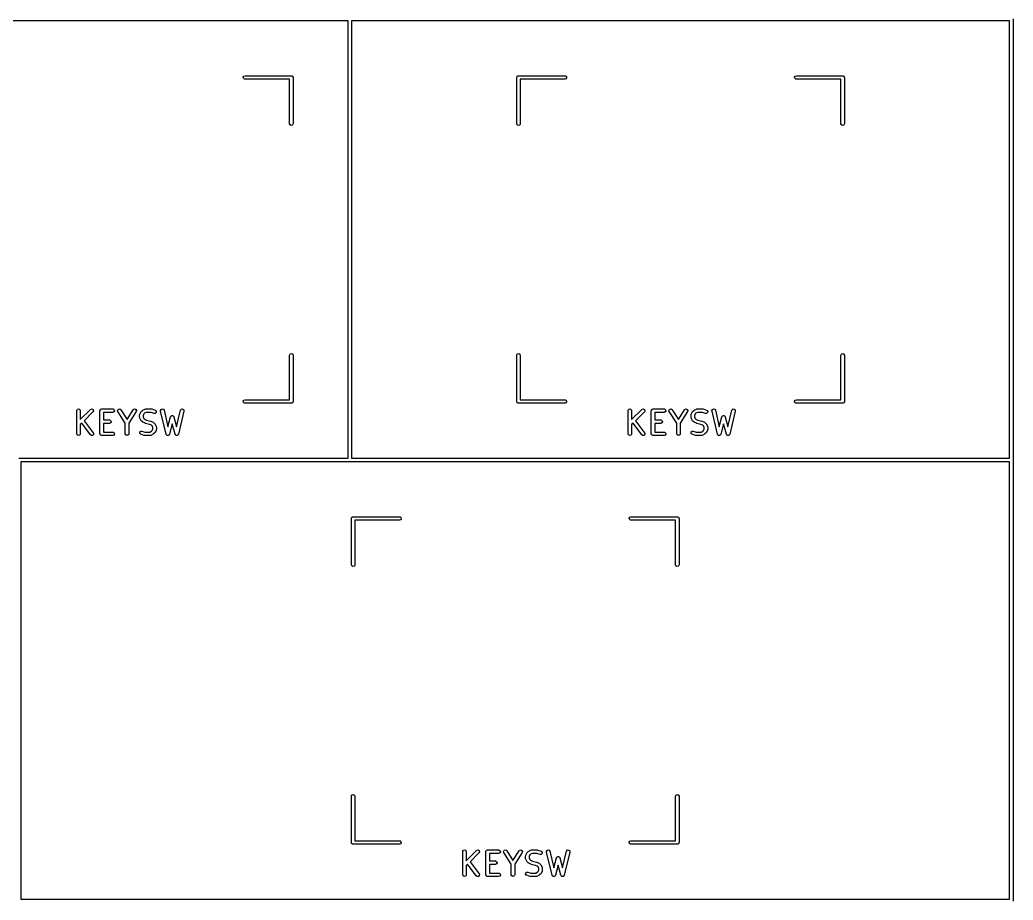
# Model space of a CAD drawing. Extents: x 382 to 810, y -162 to 0.
# Drawn here: x 705.68 to 748.58, y -121.34 to -83.31 of the extents above; entities that cross this region are included whole.
import ezdxf

# ---------------------------------------------------------------- set-up
doc = ezdxf.new("R2010")
doc.units = 0
doc.layers.add('BLACK', color=7, linetype='CONTINUOUS')

msp = doc.modelspace()

# ---------------------------------------------------------------- linework, layer by layer
at = {"layer": 'BLACK', "linetype": 'CONTINUOUS'}
for p, q in [((710.405, -83.3495), (700.955, -83.3495)), ((719.855, -83.3495), (710.405, -83.3495)), ((719.855, -102.249), (719.855, -83.3495)), ((720.005, -83.3495), (720.005, -102.249)), ((748.43, -83.3495), (720.005, -83.3495)), ((748.43, -102.249), (748.43, -83.3495)), ((748.58, -83.2745), (748.58, -102.324)), ((715.332, -85.7865), (715.357, -85.742)), ((715.341, -85.837), (715.332, -85.7865)), ((715.357, -85.742), (715.405, -85.7245)), ((715.405, -85.7245), (717.405, -85.7245)), ((717.405, -85.7245), (717.415, -85.7262)), ((717.415, -85.7262), (717.419, -85.7256)), ((717.419, -85.7256), (717.421, -85.7273)), ((717.421, -85.7273), (717.431, -85.729)), ((717.431, -85.729), (717.446, -85.7415)), ((717.446, -85.7415), (717.463, -85.7513)), ((717.463, -85.7513), (717.465, -85.7576)), ((717.465, -85.7576), (717.47, -85.762)), ((717.47, -85.762), (717.474, -85.7812)), ((717.474, -85.7812), (717.48, -85.7995)), ((727.143, -85.7995), (727.145, -85.7897)), ((727.144, -85.7865), (727.146, -85.7836)), ((727.145, -85.7897), (727.144, -85.7865)), ((727.146, -85.7836), (727.148, -85.7738)), ((727.148, -85.7738), (727.16, -85.7589)), ((727.16, -85.7589), (727.17, -85.742)), ((727.17, -85.742), (727.176, -85.7397)), ((727.176, -85.7397), (727.18, -85.7345)), ((727.18, -85.7345), (727.2, -85.7312)), ((727.2, -85.7312), (727.218, -85.7245)), ((727.218, -85.7245), (729.218, -85.7245)), ((729.218, -85.7245), (729.244, -85.729)), ((729.244, -85.729), (729.283, -85.762)), ((729.283, -85.762), (729.292, -85.8125)), ((739.144, -85.7865), (739.17, -85.742)), ((739.153, -85.837), (739.144, -85.7865)), ((739.17, -85.742), (739.218, -85.7245)), ((739.218, -85.7245), (741.218, -85.7245)), ((741.218, -85.7245), (741.228, -85.7262)), ((741.228, -85.7262), (741.231, -85.7256)), ((741.231, -85.7256), (741.234, -85.7273)), ((741.234, -85.7273), (741.244, -85.729)), ((741.244, -85.729), (741.259, -85.7415)), ((741.259, -85.7415), (741.275, -85.7513)), ((741.275, -85.7513), (741.278, -85.7576)), ((741.278, -85.7576), (741.283, -85.762)), ((741.283, -85.762), (741.286, -85.7812)), ((741.286, -85.7812), (741.293, -85.7995)), ((715.38, -85.87), (715.341, -85.837)), ((715.405, -85.8745), (715.38, -85.87)), ((717.33, -85.8745), (715.405, -85.8745)), ((717.33, -87.7995), (717.33, -85.8745)), ((717.48, -85.7995), (717.48, -87.7995)), ((727.143, -87.7995), (727.143, -85.7995)), ((729.218, -85.8745), (727.293, -85.8745)), ((727.293, -85.8745), (727.293, -87.7995)), ((729.266, -85.8569), (729.218, -85.8745)), ((729.292, -85.8125), (729.266, -85.8569)), ((739.192, -85.87), (739.153, -85.837)), ((739.218, -85.8745), (739.192, -85.87)), ((741.143, -85.8745), (739.218, -85.8745)), ((741.143, -87.7995), (741.143, -85.8745)), ((741.293, -85.7995), (741.293, -87.7995)), ((717.348, -87.8477), (717.33, -87.7995)), ((717.392, -87.8734), (717.348, -87.8477)), ((717.443, -87.8644), (717.392, -87.8734)), ((717.476, -87.8251), (717.443, -87.8644)), ((717.48, -87.7995), (717.476, -87.8251)), ((727.161, -87.8477), (727.143, -87.7995)), ((727.205, -87.8734), (727.161, -87.8477)), ((727.255, -87.8644), (727.205, -87.8734)), ((727.288, -87.8251), (727.255, -87.8644)), ((727.293, -87.7995), (727.288, -87.8251)), ((741.161, -87.8477), (741.143, -87.7995)), ((741.205, -87.8734), (741.161, -87.8477)), ((741.255, -87.8644), (741.205, -87.8734)), ((741.288, -87.8251), (741.255, -87.8644)), ((741.293, -87.7995), (741.288, -87.8251)), ((717.33, -97.7995), (717.335, -97.7738)), ((717.33, -99.7245), (717.33, -97.7995)), ((717.335, -97.7738), (717.368, -97.7345)), ((717.368, -97.7345), (717.419, -97.7256)), ((717.419, -97.7256), (717.463, -97.7513)), ((717.463, -97.7513), (717.48, -97.7995)), ((717.48, -97.7995), (717.48, -99.7995)), ((727.143, -97.7995), (727.148, -97.7738)), ((727.143, -99.7995), (727.143, -97.7995)), ((727.148, -97.7738), (727.18, -97.7345)), ((727.18, -97.7345), (727.231, -97.7256)), ((727.231, -97.7256), (727.275, -97.7513)), ((727.275, -97.7513), (727.293, -97.7995)), ((727.293, -97.7995), (727.293, -99.7245)), ((741.143, -97.7995), (741.148, -97.7738)), ((741.143, -99.7245), (741.143, -97.7995)), ((741.148, -97.7738), (741.18, -97.7345)), ((741.18, -97.7345), (741.231, -97.7256)), ((741.231, -97.7256), (741.275, -97.7513)), ((741.275, -97.7513), (741.293, -97.7995)), ((741.293, -97.7995), (741.293, -99.7995)), ((715.332, -99.7865), (715.357, -99.742)), ((715.341, -99.837), (715.332, -99.7865)), ((715.38, -99.87), (715.341, -99.837)), ((715.357, -99.742), (715.405, -99.7245)), ((715.405, -99.8745), (715.38, -99.87)), ((715.405, -99.7245), (717.33, -99.7245)), ((717.405, -99.8745), (715.405, -99.8745)), ((717.424, -99.8678), (717.405, -99.8745)), ((717.443, -99.8644), (717.424, -99.8678)), ((717.447, -99.8593), (717.443, -99.8644)), ((717.454, -99.8569), (717.447, -99.8593)), ((717.463, -99.8401), (717.454, -99.8569)), ((717.476, -99.8251), (717.463, -99.8401)), ((717.478, -99.8154), (717.476, -99.8251)), ((717.479, -99.8125), (717.478, -99.8154)), ((717.48, -99.7995), (717.479, -99.8092)), ((717.479, -99.8092), (717.479, -99.8125)), ((727.15, -99.8178), (727.143, -99.7995)), ((727.153, -99.837), (727.15, -99.8178)), ((727.158, -99.8413), (727.153, -99.837)), ((727.161, -99.8477), (727.158, -99.8413)), ((727.177, -99.8574), (727.161, -99.8477)), ((727.192, -99.87), (727.177, -99.8574)), ((727.202, -99.8717), (727.192, -99.87)), ((727.205, -99.8734), (727.202, -99.8717)), ((727.208, -99.8728), (727.205, -99.8734)), ((727.218, -99.8745), (727.208, -99.8728)), ((729.218, -99.8745), (727.218, -99.8745)), ((727.293, -99.7245), (729.218, -99.7245)), ((729.218, -99.7245), (729.244, -99.729)), ((729.266, -99.8569), (729.218, -99.8745)), ((729.244, -99.729), (729.283, -99.762)), ((729.292, -99.8125), (729.266, -99.8569)), ((729.283, -99.762), (729.292, -99.8125)), ((739.144, -99.7865), (739.17, -99.742)), ((739.153, -99.837), (739.144, -99.7865)), ((739.192, -99.87), (739.153, -99.837)), ((739.17, -99.742), (739.218, -99.7245)), ((739.218, -99.8745), (739.192, -99.87)), ((739.218, -99.7245), (741.143, -99.7245)), ((741.218, -99.8745), (739.218, -99.8745)), ((741.236, -99.8678), (741.218, -99.8745)), ((741.255, -99.8644), (741.236, -99.8678)), ((741.26, -99.8593), (741.255, -99.8644)), ((741.266, -99.8569), (741.26, -99.8593)), ((741.276, -99.8401), (741.266, -99.8569)), ((741.288, -99.8251), (741.276, -99.8401)), ((741.29, -99.8154), (741.288, -99.8251)), ((741.292, -99.8125), (741.29, -99.8154)), ((741.293, -99.7995), (741.291, -99.8092)), ((741.291, -99.8092), (741.292, -99.8125)), ((708.14, -100.192), (708.145, -100.166)), ((708.14, -101.192), (708.14, -100.192)), ((708.145, -100.166), (708.178, -100.127)), ((708.178, -100.127), (708.228, -100.118)), ((708.228, -100.118), (708.272, -100.144)), ((708.272, -100.144), (708.29, -100.192)), ((708.29, -100.582), (708.733, -100.139)), ((708.29, -100.192), (708.29, -100.582)), ((708.839, -100.245), (708.457, -100.627)), ((708.733, -100.139), (708.755, -100.124)), ((708.755, -100.124), (708.806, -100.119)), ((708.806, -100.119), (708.848, -100.149)), ((708.861, -100.198), (708.839, -100.245)), ((708.848, -100.149), (708.861, -100.198)), ((709.14, -100.192), (709.142, -100.182)), ((709.14, -101.192), (709.14, -100.192)), ((709.141, -100.179), (709.143, -100.176)), ((709.142, -100.182), (709.141, -100.179)), ((709.143, -100.176), (709.145, -100.166)), ((709.145, -100.166), (709.157, -100.151)), ((709.157, -100.151), (709.167, -100.134)), ((709.167, -100.134), (709.173, -100.132)), ((709.173, -100.132), (709.178, -100.127)), ((709.178, -100.127), (709.197, -100.123)), ((709.197, -100.123), (709.215, -100.117)), ((709.215, -100.117), (709.691, -100.117)), ((709.691, -100.267), (709.29, -100.267)), ((709.29, -100.267), (709.29, -100.593)), ((709.691, -100.117), (709.717, -100.121)), ((709.739, -100.249), (709.691, -100.267)), ((709.717, -100.121), (709.756, -100.154)), ((709.765, -100.205), (709.739, -100.249)), ((709.756, -100.154), (709.765, -100.205)), ((709.904, -100.208), (709.91, -100.157)), ((709.914, -100.232), (709.904, -100.208)), ((709.91, -100.157), (709.948, -100.123)), ((710.235, -100.737), (709.914, -100.232)), ((709.948, -100.123), (710, -100.12)), ((710, -100.12), (710.04, -100.152)), ((710.04, -100.152), (710.31, -100.576)), ((710.31, -100.576), (710.58, -100.152)), ((710.707, -100.232), (710.385, -100.737)), ((710.58, -100.152), (710.598, -100.132)), ((710.598, -100.132), (710.647, -100.117)), ((710.647, -100.117), (710.694, -100.136)), ((710.694, -100.136), (710.718, -100.182)), ((710.718, -100.182), (710.707, -100.232)), ((710.854, -100.382), (710.859, -100.357)), ((710.854, -100.478), (710.854, -100.382)), ((710.859, -100.357), (710.862, -100.353)), ((710.862, -100.349), (710.91, -100.254)), ((710.862, -100.353), (710.862, -100.349)), ((710.91, -100.254), (710.923, -100.235)), ((710.923, -100.235), (710.924, -100.234)), ((710.924, -100.234), (710.972, -100.186)), ((710.972, -100.186), (710.99, -100.174)), ((710.99, -100.174), (710.991, -100.172)), ((710.991, -100.172), (711.086, -100.125)), ((711.039, -100.331), (711.004, -100.4)), ((711.069, -100.301), (711.039, -100.331)), ((711.137, -100.267), (711.069, -100.301)), ((711.086, -100.125), (711.111, -100.117)), ((711.111, -100.117), (711.116, -100.118)), ((711.116, -100.118), (711.12, -100.117)), ((711.12, -100.117), (711.358, -100.117)), ((711.346, -100.267), (711.137, -100.267)), ((711.477, -100.311), (711.346, -100.267)), ((711.358, -100.117), (711.38, -100.121)), ((711.38, -100.121), (711.382, -100.121)), ((711.382, -100.121), (711.524, -100.168)), ((711.528, -100.309), (711.477, -100.311)), ((711.524, -100.168), (711.547, -100.181)), ((711.567, -100.275), (711.528, -100.309)), ((711.547, -100.181), (711.574, -100.224)), ((711.574, -100.224), (711.567, -100.275)), ((711.76, -100.183), (711.783, -100.137)), ((711.761, -100.209), (711.76, -100.183)), ((711.999, -101.209), (711.761, -100.209)), ((711.783, -100.137), (711.83, -100.117)), ((711.83, -100.117), (711.879, -100.132)), ((711.879, -100.132), (711.907, -100.174)), ((711.907, -100.174), (712.076, -100.885)), ((712.449, -100.885), (712.618, -100.174)), ((712.764, -100.209), (712.526, -101.209)), ((712.618, -100.174), (712.629, -100.151)), ((712.629, -100.151), (712.67, -100.12)), ((712.67, -100.12), (712.721, -100.123)), ((712.721, -100.123), (712.758, -100.158)), ((712.758, -100.158), (712.764, -100.209)), ((731.953, -100.192), (731.957, -100.166)), ((731.953, -101.192), (731.953, -100.192)), ((731.957, -100.166), (731.99, -100.127)), ((731.99, -100.127), (732.041, -100.118)), ((732.041, -100.118), (732.085, -100.144)), ((732.085, -100.144), (732.103, -100.192)), ((732.103, -100.582), (732.546, -100.139)), ((732.103, -100.192), (732.103, -100.582)), ((732.652, -100.245), (732.269, -100.627)), ((732.546, -100.139), (732.567, -100.124)), ((732.567, -100.124), (732.618, -100.119)), ((732.618, -100.119), (732.66, -100.149)), ((732.674, -100.198), (732.652, -100.245)), ((732.66, -100.149), (732.674, -100.198)), ((732.953, -100.192), (732.954, -100.182)), ((732.953, -101.192), (732.953, -100.192)), ((732.954, -100.179), (732.955, -100.176)), ((732.954, -100.182), (732.954, -100.179)), ((732.955, -100.176), (732.957, -100.166)), ((732.957, -100.166), (732.97, -100.151)), ((732.97, -100.151), (732.979, -100.134)), ((732.979, -100.134), (732.986, -100.132)), ((732.986, -100.132), (732.99, -100.127)), ((732.99, -100.127), (733.009, -100.123)), ((733.009, -100.123), (733.028, -100.117)), ((733.028, -100.117), (733.504, -100.117)), ((733.504, -100.267), (733.103, -100.267)), ((733.103, -100.267), (733.103, -100.593)), ((733.504, -100.117), (733.529, -100.121)), ((733.552, -100.249), (733.504, -100.267)), ((733.529, -100.121), (733.569, -100.154)), ((733.578, -100.205), (733.552, -100.249)), ((733.569, -100.154), (733.578, -100.205)), ((733.716, -100.208), (733.723, -100.157)), ((733.726, -100.232), (733.716, -100.208)), ((733.723, -100.157), (733.761, -100.123)), ((734.048, -100.737), (733.726, -100.232)), ((733.761, -100.123), (733.812, -100.12)), ((733.812, -100.12), (733.853, -100.152)), ((733.853, -100.152), (734.123, -100.576)), ((734.123, -100.576), (734.393, -100.152)), ((734.519, -100.232), (734.198, -100.737)), ((734.393, -100.152), (734.41, -100.132)), ((734.41, -100.132), (734.459, -100.117)), ((734.459, -100.117), (734.507, -100.136)), ((734.507, -100.136), (734.53, -100.182)), ((734.53, -100.182), (734.519, -100.232)), ((734.667, -100.382), (734.671, -100.357)), ((734.667, -100.478), (734.667, -100.382)), ((734.671, -100.357), (734.674, -100.353)), ((734.674, -100.353), (734.675, -100.349)), ((734.675, -100.349), (734.722, -100.254)), ((734.722, -100.254), (734.736, -100.235)), ((734.736, -100.234), (734.784, -100.186)), ((734.736, -100.235), (734.736, -100.234)), ((734.784, -100.186), (734.802, -100.174)), ((734.802, -100.174), (734.803, -100.172)), ((734.803, -100.172), (734.899, -100.125)), ((734.851, -100.331), (734.817, -100.4)), ((734.881, -100.301), (734.851, -100.331)), ((734.95, -100.267), (734.881, -100.301)), ((734.899, -100.125), (734.924, -100.117)), ((734.924, -100.117), (734.928, -100.118)), ((734.928, -100.118), (734.932, -100.117)), ((734.932, -100.117), (735.17, -100.117)), ((735.158, -100.267), (734.95, -100.267)), ((735.29, -100.311), (735.158, -100.267)), ((735.17, -100.117), (735.192, -100.121)), ((735.192, -100.121), (735.194, -100.121)), ((735.194, -100.121), (735.337, -100.168)), ((735.341, -100.309), (735.29, -100.311)), ((735.337, -100.168), (735.36, -100.181)), ((735.379, -100.275), (735.341, -100.309)), ((735.36, -100.181), (735.387, -100.224)), ((735.387, -100.224), (735.379, -100.275)), ((735.572, -100.183), (735.595, -100.137)), ((735.574, -100.209), (735.572, -100.183)), ((735.812, -101.209), (735.574, -100.209)), ((735.595, -100.137), (735.642, -100.117)), ((735.642, -100.117), (735.691, -100.132)), ((735.691, -100.132), (735.72, -100.174)), ((735.72, -100.174), (735.889, -100.885)), ((736.261, -100.885), (736.431, -100.174)), ((736.577, -100.209), (736.339, -101.209)), ((736.431, -100.174), (736.441, -100.151)), ((736.441, -100.151), (736.482, -100.12)), ((736.482, -100.12), (736.533, -100.123)), ((736.533, -100.123), (736.571, -100.158)), ((736.571, -100.158), (736.577, -100.209)), ((708.35, -100.735), (708.29, -100.794)), ((708.29, -100.794), (708.29, -101.192)), ((708.726, -101.237), (708.35, -100.735)), ((708.457, -100.627), (708.846, -101.147)), ((709.29, -100.593), (709.548, -100.593)), ((709.548, -100.743), (709.29, -100.743)), ((709.29, -100.743), (709.29, -101.117)), ((709.548, -100.593), (709.574, -100.598)), ((709.597, -100.725), (709.548, -100.743)), ((709.574, -100.598), (709.613, -100.63)), ((709.622, -100.681), (709.597, -100.725)), ((709.613, -100.63), (709.622, -100.681)), ((710.235, -101.192), (710.235, -100.737)), ((710.385, -100.737), (710.385, -101.192)), ((710.856, -100.482), (710.854, -100.478)), ((710.855, -100.486), (710.856, -100.482)), ((710.862, -100.511), (710.855, -100.486)), ((710.91, -100.606), (710.862, -100.511)), ((710.911, -100.607), (710.91, -100.606)), ((710.924, -100.626), (710.911, -100.607)), ((710.972, -100.673), (710.924, -100.626)), ((710.973, -100.674), (710.972, -100.673)), ((710.991, -100.687), (710.973, -100.674)), ((711.086, -100.735), (710.991, -100.687)), ((711.004, -100.4), (711.004, -100.46)), ((711.004, -100.46), (711.039, -100.528)), ((711.039, -100.528), (711.069, -100.559)), ((711.069, -100.559), (711.146, -100.597)), ((711.09, -100.735), (711.086, -100.735)), ((711.102, -100.741), (711.09, -100.735)), ((711.284, -100.786), (711.102, -100.741)), ((711.146, -100.597), (711.328, -100.643)), ((711.361, -100.825), (711.284, -100.786)), ((711.328, -100.643), (711.34, -100.648)), ((711.34, -100.648), (711.344, -100.649)), ((711.344, -100.649), (711.439, -100.696)), ((711.439, -100.696), (711.457, -100.71)), ((711.457, -100.71), (711.459, -100.71)), ((711.459, -100.71), (711.506, -100.758)), ((711.506, -100.758), (711.519, -100.776)), ((711.519, -100.776), (711.52, -100.777)), ((711.52, -100.777), (711.568, -100.873)), ((712.076, -100.885), (712.19, -100.458)), ((712.263, -100.769), (712.145, -101.211)), ((712.19, -100.458), (712.201, -100.435)), ((712.201, -100.435), (712.207, -100.431)), ((712.207, -100.431), (712.21, -100.424)), ((712.21, -100.424), (712.227, -100.416)), ((712.227, -100.416), (712.243, -100.405)), ((712.243, -100.405), (712.25, -100.406)), ((712.25, -100.406), (712.256, -100.403)), ((712.256, -100.403), (712.275, -100.408)), ((712.381, -101.211), (712.263, -100.769)), ((712.275, -100.408), (712.294, -100.41)), ((712.294, -100.41), (712.299, -100.414)), ((712.299, -100.414), (712.306, -100.416)), ((712.306, -100.416), (712.317, -100.432)), ((712.317, -100.432), (712.331, -100.446)), ((712.331, -100.446), (712.331, -100.453)), ((712.331, -100.453), (712.335, -100.458)), ((712.335, -100.458), (712.449, -100.885)), ((732.162, -100.735), (732.103, -100.794)), ((732.103, -100.794), (732.103, -101.192)), ((732.539, -101.237), (732.162, -100.735)), ((732.269, -100.627), (732.659, -101.147)), ((733.103, -100.593), (733.361, -100.593)), ((733.361, -100.743), (733.103, -100.743)), ((733.103, -100.743), (733.103, -101.117)), ((733.361, -100.593), (733.387, -100.598)), ((733.409, -100.725), (733.361, -100.743)), ((733.387, -100.598), (733.426, -100.63)), ((733.435, -100.681), (733.409, -100.725)), ((733.426, -100.63), (733.435, -100.681)), ((734.048, -101.192), (734.048, -100.737)), ((734.198, -100.737), (734.198, -101.192)), ((734.668, -100.482), (734.667, -100.478)), ((734.667, -100.486), (734.668, -100.482)), ((734.675, -100.511), (734.667, -100.486)), ((734.722, -100.606), (734.675, -100.511)), ((734.724, -100.607), (734.722, -100.606)), ((734.736, -100.626), (734.724, -100.607)), ((734.784, -100.673), (734.736, -100.626)), ((734.785, -100.674), (734.784, -100.673)), ((734.803, -100.687), (734.785, -100.674)), ((734.899, -100.735), (734.803, -100.687)), ((734.817, -100.4), (734.817, -100.46)), ((734.817, -100.46), (734.851, -100.528)), ((734.851, -100.528), (734.881, -100.559)), ((734.881, -100.559), (734.958, -100.597)), ((734.902, -100.735), (734.899, -100.735)), ((734.914, -100.741), (734.902, -100.735)), ((735.097, -100.786), (734.914, -100.741)), ((734.958, -100.597), (735.141, -100.643)), ((735.174, -100.825), (735.097, -100.786)), ((735.141, -100.643), (735.153, -100.648)), ((735.153, -100.648), (735.156, -100.649)), ((735.156, -100.649), (735.252, -100.696)), ((735.252, -100.696), (735.27, -100.71)), ((735.27, -100.71), (735.271, -100.71)), ((735.271, -100.71), (735.319, -100.758)), ((735.319, -100.758), (735.332, -100.776)), ((735.332, -100.776), (735.333, -100.777)), ((735.333, -100.777), (735.38, -100.873)), ((735.889, -100.885), (736.003, -100.458)), ((736.075, -100.769), (735.957, -101.211)), ((736.003, -100.458), (736.014, -100.435)), ((736.014, -100.435), (736.019, -100.431)), ((736.019, -100.431), (736.022, -100.424)), ((736.022, -100.424), (736.04, -100.416)), ((736.04, -100.416), (736.056, -100.405)), ((736.056, -100.405), (736.062, -100.406)), ((736.062, -100.406), (736.069, -100.403)), ((736.069, -100.403), (736.087, -100.408)), ((736.193, -101.211), (736.075, -100.769)), ((736.087, -100.408), (736.107, -100.41)), ((736.107, -100.41), (736.112, -100.414)), ((736.112, -100.414), (736.118, -100.416)), ((736.118, -100.416), (736.129, -100.432)), ((736.129, -100.432), (736.143, -100.446)), ((736.143, -100.446), (736.144, -100.453)), ((736.144, -100.453), (736.148, -100.458)), ((736.148, -100.458), (736.261, -100.885)), ((708.158, -101.24), (708.14, -101.192)), ((708.202, -101.266), (708.158, -101.24)), ((708.285, -101.217), (708.253, -101.257)), ((708.29, -101.192), (708.285, -101.217)), ((708.769, -101.265), (708.726, -101.237)), ((708.855, -101.221), (708.82, -101.259)), ((708.846, -101.147), (708.858, -101.17)), ((708.858, -101.17), (708.855, -101.221)), ((709.147, -101.21), (709.14, -101.192)), ((709.15, -101.229), (709.147, -101.21)), ((709.155, -101.234), (709.15, -101.229)), ((709.158, -101.24), (709.155, -101.234)), ((709.174, -101.25), (709.158, -101.24)), ((709.29, -101.117), (709.691, -101.117)), ((709.691, -101.117), (709.717, -101.121)), ((709.717, -101.121), (709.756, -101.154)), ((709.765, -101.205), (709.739, -101.249)), ((709.756, -101.154), (709.765, -101.205)), ((710.253, -101.24), (710.235, -101.192)), ((710.297, -101.266), (710.253, -101.24)), ((710.381, -101.217), (710.348, -101.257)), ((710.385, -101.192), (710.381, -101.217)), ((710.856, -101.159), (710.863, -101.108)), ((710.883, -101.203), (710.856, -101.159)), ((710.863, -101.108), (710.902, -101.074)), ((710.906, -101.215), (710.883, -101.203)), ((710.902, -101.074), (710.953, -101.073)), ((711.048, -101.263), (710.906, -101.215)), ((710.953, -101.073), (711.084, -101.117)), ((711.084, -101.117), (711.293, -101.117)), ((711.293, -101.117), (711.361, -101.083)), ((711.439, -101.211), (711.344, -101.259)), ((711.391, -100.855), (711.361, -100.825)), ((711.361, -101.083), (711.391, -101.052)), ((711.426, -100.924), (711.391, -100.855)), ((711.391, -101.052), (711.426, -100.984)), ((711.426, -100.984), (711.426, -100.924)), ((711.44, -101.21), (711.439, -101.211)), ((711.459, -101.197), (711.44, -101.21)), ((711.506, -101.15), (711.459, -101.197)), ((711.507, -101.148), (711.506, -101.15)), ((711.52, -101.13), (711.507, -101.148)), ((711.568, -101.035), (711.52, -101.13)), ((711.568, -100.873), (711.575, -100.898)), ((711.571, -101.027), (711.568, -101.03)), ((711.568, -101.03), (711.568, -101.035)), ((711.576, -101.001), (711.571, -101.027)), ((711.575, -100.898), (711.574, -100.902)), ((711.574, -100.902), (711.576, -100.906)), ((711.576, -100.906), (711.576, -101.001)), ((712.004, -101.216), (711.999, -101.209)), ((712.004, -101.224), (712.004, -101.216)), ((712.017, -101.237), (712.004, -101.224)), ((712.027, -101.252), (712.017, -101.237)), ((712.127, -101.239), (712.124, -101.246)), ((712.134, -101.235), (712.127, -101.239)), ((712.145, -101.211), (712.134, -101.235)), ((712.385, -101.218), (712.381, -101.211)), ((712.386, -101.225), (712.385, -101.218)), ((712.399, -101.238), (712.386, -101.225)), ((712.41, -101.253), (712.399, -101.238)), ((712.509, -101.238), (712.506, -101.245)), ((712.516, -101.233), (712.509, -101.238)), ((712.526, -101.209), (712.516, -101.233)), ((731.97, -101.24), (731.953, -101.192)), ((732.014, -101.266), (731.97, -101.24)), ((732.098, -101.217), (732.065, -101.257)), ((732.103, -101.192), (732.098, -101.217)), ((732.582, -101.265), (732.539, -101.237)), ((732.668, -101.221), (732.633, -101.259)), ((732.659, -101.147), (732.671, -101.17)), ((732.671, -101.17), (732.668, -101.221)), ((732.959, -101.21), (732.953, -101.192)), ((732.963, -101.229), (732.959, -101.21)), ((732.968, -101.234), (732.963, -101.229)), ((732.97, -101.24), (732.968, -101.234)), ((732.987, -101.25), (732.97, -101.24)), ((733.103, -101.117), (733.504, -101.117)), ((733.504, -101.117), (733.529, -101.121)), ((733.529, -101.121), (733.569, -101.154)), ((733.578, -101.205), (733.552, -101.249)), ((733.569, -101.154), (733.578, -101.205)), ((734.065, -101.24), (734.048, -101.192)), ((734.11, -101.266), (734.065, -101.24)), ((734.193, -101.217), (734.16, -101.257)), ((734.198, -101.192), (734.193, -101.217)), ((734.668, -101.159), (734.676, -101.108)), ((734.695, -101.203), (734.668, -101.159)), ((734.676, -101.108), (734.714, -101.074)), ((734.718, -101.215), (734.695, -101.203)), ((734.714, -101.074), (734.766, -101.073)), ((734.861, -101.263), (734.718, -101.215)), ((734.766, -101.073), (734.897, -101.117)), ((734.897, -101.117), (735.105, -101.117)), ((735.105, -101.117), (735.174, -101.083)), ((735.252, -101.211), (735.156, -101.259)), ((735.204, -100.855), (735.174, -100.825)), ((735.174, -101.083), (735.204, -101.052)), ((735.238, -100.924), (735.204, -100.855)), ((735.204, -101.052), (735.238, -100.984)), ((735.238, -100.984), (735.238, -100.924)), ((735.253, -101.21), (735.252, -101.211)), ((735.271, -101.197), (735.253, -101.21)), ((735.319, -101.15), (735.271, -101.197)), ((735.333, -101.13), (735.319, -101.148)), ((735.319, -101.148), (735.319, -101.15)), ((735.38, -101.035), (735.333, -101.13)), ((735.38, -100.873), (735.388, -100.898)), ((735.381, -101.03), (735.38, -101.035)), ((735.384, -101.027), (735.381, -101.03)), ((735.388, -101.001), (735.384, -101.027)), ((735.388, -100.898), (735.387, -100.902)), ((735.387, -100.902), (735.388, -100.906)), ((735.388, -100.906), (735.388, -101.001)), ((735.816, -101.216), (735.812, -101.209)), ((735.817, -101.224), (735.816, -101.216)), ((735.83, -101.237), (735.817, -101.224)), ((735.84, -101.252), (735.83, -101.237)), ((735.94, -101.239), (735.936, -101.246)), ((735.946, -101.235), (735.94, -101.239)), ((735.957, -101.211), (735.946, -101.235)), ((736.198, -101.218), (736.193, -101.211)), ((736.199, -101.225), (736.198, -101.218)), ((736.212, -101.238), (736.199, -101.225)), ((736.223, -101.253), (736.212, -101.238)), ((736.322, -101.238), (736.319, -101.245)), ((736.328, -101.233), (736.322, -101.238)), ((736.339, -101.209), (736.328, -101.233)), ((708.253, -101.257), (708.202, -101.266)), ((708.82, -101.259), (708.769, -101.265)), ((709.189, -101.262), (709.174, -101.25)), ((709.199, -101.264), (709.189, -101.262)), ((709.202, -101.266), (709.199, -101.264)), ((709.205, -101.265), (709.202, -101.266)), ((709.215, -101.267), (709.205, -101.265)), ((709.691, -101.267), (709.215, -101.267)), ((709.739, -101.249), (709.691, -101.267)), ((710.348, -101.257), (710.297, -101.266)), ((711.05, -101.263), (711.048, -101.263)), ((711.072, -101.267), (711.05, -101.263)), ((711.31, -101.267), (711.072, -101.267)), ((711.314, -101.265), (711.31, -101.267)), ((711.319, -101.266), (711.314, -101.265)), ((711.344, -101.259), (711.319, -101.266)), ((712.035, -101.254), (712.027, -101.252)), ((712.041, -101.26), (712.035, -101.254)), ((712.059, -101.261), (712.041, -101.26)), ((712.077, -101.267), (712.059, -101.261)), ((712.084, -101.264), (712.077, -101.267)), ((712.092, -101.264), (712.084, -101.264)), ((712.107, -101.254), (712.092, -101.264)), ((712.124, -101.246), (712.107, -101.254)), ((712.418, -101.255), (712.41, -101.253)), ((712.423, -101.261), (712.418, -101.255)), ((712.442, -101.262), (712.423, -101.261)), ((712.46, -101.267), (712.442, -101.262)), ((712.467, -101.263), (712.46, -101.267)), ((712.475, -101.264), (712.467, -101.263)), ((712.489, -101.253), (712.475, -101.264)), ((712.506, -101.245), (712.489, -101.253)), ((732.065, -101.257), (732.014, -101.266)), ((732.633, -101.259), (732.582, -101.265)), ((733.002, -101.262), (732.987, -101.25)), ((733.012, -101.264), (733.002, -101.262)), ((733.014, -101.266), (733.012, -101.264)), ((733.018, -101.265), (733.014, -101.266)), ((733.028, -101.267), (733.018, -101.265)), ((733.504, -101.267), (733.028, -101.267)), ((733.552, -101.249), (733.504, -101.267)), ((734.16, -101.257), (734.11, -101.266)), ((734.863, -101.263), (734.861, -101.263)), ((734.885, -101.267), (734.863, -101.263)), ((735.123, -101.267), (734.885, -101.267)), ((735.127, -101.265), (735.123, -101.267)), ((735.131, -101.266), (735.127, -101.265)), ((735.156, -101.259), (735.131, -101.266)), ((735.847, -101.254), (735.84, -101.252)), ((735.853, -101.26), (735.847, -101.254)), ((735.871, -101.261), (735.853, -101.26)), ((735.889, -101.267), (735.871, -101.261)), ((735.896, -101.264), (735.889, -101.267)), ((735.904, -101.264), (735.896, -101.264)), ((735.919, -101.254), (735.904, -101.264)), ((735.936, -101.246), (735.919, -101.254)), ((736.23, -101.255), (736.223, -101.253)), ((736.236, -101.261), (736.23, -101.255)), ((736.254, -101.262), (736.236, -101.261)), ((736.272, -101.267), (736.254, -101.262)), ((736.279, -101.263), (736.272, -101.267)), ((736.287, -101.264), (736.279, -101.263)), ((736.302, -101.253), (736.287, -101.264)), ((736.319, -101.245), (736.302, -101.253)), ((705.643, -102.249), (719.855, -102.249)), ((705.718, -102.399), (705.718, -121.299)), ((719.93, -102.399), (705.718, -102.399)), ((748.43, -102.399), (719.93, -102.399)), ((720.005, -102.249), (748.43, -102.249)), ((748.43, -121.299), (748.43, -102.399)), ((748.58, -102.324), (748.58, -121.374)), ((719.999, -104.849), (720.001, -104.84)), ((719.999, -106.849), (719.999, -104.849)), ((720, -104.836), (720.002, -104.834)), ((720.001, -104.84), (720, -104.836)), ((720.002, -104.834), (720.004, -104.824)), ((720.004, -104.824), (720.016, -104.809)), ((720.016, -104.809), (720.026, -104.792)), ((720.026, -104.792), (720.032, -104.79)), ((720.032, -104.79), (720.037, -104.785)), ((720.037, -104.785), (720.056, -104.781)), ((720.056, -104.781), (720.074, -104.774)), ((720.074, -104.774), (722.074, -104.774)), ((722.074, -104.924), (720.149, -104.924)), ((720.149, -104.924), (720.149, -106.849)), ((722.074, -104.774), (722.1, -104.779)), ((722.122, -104.907), (722.074, -104.924)), ((722.1, -104.779), (722.139, -104.812)), ((722.148, -104.863), (722.122, -104.907)), ((722.139, -104.812), (722.148, -104.863)), ((732, -104.836), (732.026, -104.792)), ((732.009, -104.887), (732, -104.836)), ((732.049, -104.92), (732.009, -104.887)), ((732.026, -104.792), (732.074, -104.774)), ((732.074, -104.924), (732.049, -104.92)), ((732.074, -104.774), (734.074, -104.774)), ((733.999, -104.924), (732.074, -104.924)), ((733.999, -106.849), (733.999, -104.924)), ((734.074, -104.774), (734.084, -104.776)), ((734.084, -104.776), (734.087, -104.776)), ((734.087, -104.776), (734.09, -104.777)), ((734.09, -104.777), (734.1, -104.779)), ((734.1, -104.779), (734.115, -104.792)), ((734.115, -104.792), (734.132, -104.801)), ((734.132, -104.801), (734.134, -104.808)), ((734.134, -104.808), (734.139, -104.812)), ((734.139, -104.812), (734.143, -104.831)), ((734.143, -104.831), (734.149, -104.849)), ((734.149, -104.849), (734.149, -106.849)), ((720.017, -106.898), (719.999, -106.849)), ((720.061, -106.923), (720.017, -106.898)), ((720.112, -106.914), (720.061, -106.923)), ((720.145, -106.875), (720.112, -106.914)), ((720.149, -106.849), (720.145, -106.875)), ((734.017, -106.898), (733.999, -106.849)), ((734.061, -106.923), (734.017, -106.898)), ((734.112, -106.914), (734.061, -106.923)), ((734.145, -106.875), (734.112, -106.914)), ((734.149, -106.849), (734.145, -106.875)), ((719.999, -116.849), (720.004, -116.824)), ((719.999, -118.849), (719.999, -116.849)), ((720.004, -116.824), (720.037, -116.785)), ((720.037, -116.785), (720.087, -116.776)), ((720.087, -116.776), (720.132, -116.801)), ((720.132, -116.801), (720.149, -116.849)), ((720.149, -116.849), (720.149, -118.774)), ((733.999, -116.849), (734.004, -116.824)), ((733.999, -118.774), (733.999, -116.849)), ((734.004, -116.824), (734.037, -116.785)), ((734.037, -116.785), (734.087, -116.776)), ((734.087, -116.776), (734.132, -116.801)), ((734.132, -116.801), (734.149, -116.849)), ((734.149, -116.849), (734.149, -118.849)), ((720.149, -118.774), (722.074, -118.774)), ((722.074, -118.774), (722.1, -118.779)), ((722.1, -118.779), (722.139, -118.812)), ((722.139, -118.812), (722.148, -118.863)), ((732, -118.836), (732.026, -118.792)), ((732.026, -118.792), (732.074, -118.774)), ((732.074, -118.774), (733.999, -118.774)), ((720.006, -118.868), (719.999, -118.849)), ((720.009, -118.887), (720.006, -118.868)), ((720.014, -118.891), (720.009, -118.887)), ((720.017, -118.898), (720.014, -118.891)), ((720.034, -118.907), (720.017, -118.898)), ((720.049, -118.92), (720.034, -118.907)), ((720.058, -118.922), (720.049, -118.92)), ((720.061, -118.923), (720.058, -118.922)), ((720.065, -118.923), (720.061, -118.923)), ((720.074, -118.924), (720.065, -118.923)), ((722.074, -118.924), (720.074, -118.924)), ((722.122, -118.907), (722.074, -118.924)), ((722.148, -118.863), (722.122, -118.907)), ((724.809, -119.242), (724.813, -119.216)), ((724.809, -120.242), (724.809, -119.242)), ((724.813, -119.216), (724.846, -119.177)), ((724.846, -119.177), (724.897, -119.168)), ((724.897, -119.168), (724.941, -119.194)), ((724.941, -119.194), (724.959, -119.242)), ((724.959, -119.632), (725.402, -119.189)), ((724.959, -119.242), (724.959, -119.632)), ((725.402, -119.189), (725.423, -119.174)), ((725.423, -119.174), (725.475, -119.169)), ((725.475, -119.169), (725.517, -119.199)), ((725.53, -119.248), (725.508, -119.295)), ((725.517, -119.199), (725.53, -119.248)), ((725.809, -119.242), (725.81, -119.232)), ((725.809, -120.242), (725.809, -119.242)), ((725.81, -119.229), (725.812, -119.226)), ((725.81, -119.232), (725.81, -119.229)), ((725.812, -119.226), (725.813, -119.216)), ((725.813, -119.216), (725.826, -119.201)), ((725.826, -119.201), (725.836, -119.184)), ((725.836, -119.184), (725.842, -119.182)), ((725.842, -119.182), (725.846, -119.177)), ((725.846, -119.177), (725.865, -119.173)), ((725.865, -119.173), (725.884, -119.167)), ((725.884, -119.167), (726.36, -119.167)), ((726.36, -119.167), (726.386, -119.171)), ((726.386, -119.171), (726.425, -119.204)), ((726.434, -119.255), (726.408, -119.299)), ((726.425, -119.204), (726.434, -119.255)), ((726.572, -119.258), (726.579, -119.207)), ((726.582, -119.282), (726.572, -119.258)), ((726.579, -119.207), (726.617, -119.173)), ((726.617, -119.173), (726.668, -119.17)), ((726.668, -119.17), (726.709, -119.202)), ((726.709, -119.202), (726.979, -119.626)), ((726.979, -119.626), (727.249, -119.202)), ((727.249, -119.202), (727.267, -119.182)), ((727.267, -119.182), (727.316, -119.167)), ((727.316, -119.167), (727.363, -119.186)), ((727.363, -119.186), (727.387, -119.232)), ((727.387, -119.232), (727.376, -119.282)), ((727.593, -119.284), (727.64, -119.236)), ((727.64, -119.236), (727.659, -119.224)), ((727.659, -119.224), (727.66, -119.222)), ((727.66, -119.222), (727.755, -119.175)), ((727.755, -119.175), (727.78, -119.167)), ((727.78, -119.167), (727.784, -119.168)), ((727.784, -119.168), (727.789, -119.167)), ((727.789, -119.167), (728.027, -119.167)), ((728.027, -119.167), (728.049, -119.171)), ((728.049, -119.171), (728.05, -119.171)), ((728.05, -119.171), (728.193, -119.218)), ((728.193, -119.218), (728.216, -119.231)), ((728.216, -119.231), (728.243, -119.274)), ((728.428, -119.233), (728.451, -119.187)), ((728.43, -119.259), (728.428, -119.233)), ((728.668, -120.259), (728.43, -119.259)), ((728.451, -119.187), (728.498, -119.167)), ((728.498, -119.167), (728.548, -119.182)), ((728.548, -119.182), (728.576, -119.224)), ((728.576, -119.224), (728.745, -119.935)), ((729.118, -119.935), (729.287, -119.224)), ((729.433, -119.259), (729.195, -120.259)), ((729.287, -119.224), (729.297, -119.201)), ((729.297, -119.201), (729.339, -119.17)), ((729.339, -119.17), (729.39, -119.173)), ((729.39, -119.173), (729.427, -119.208)), ((729.427, -119.208), (729.433, -119.259)), ((732.009, -118.887), (732, -118.836)), ((732.049, -118.92), (732.009, -118.887)), ((732.074, -118.924), (732.049, -118.92)), ((734.074, -118.924), (732.074, -118.924)), ((734.093, -118.918), (734.074, -118.924)), ((734.112, -118.914), (734.093, -118.918)), ((734.116, -118.909), (734.112, -118.914)), ((734.122, -118.907), (734.116, -118.909)), ((734.132, -118.89), (734.122, -118.907)), ((734.145, -118.875), (734.132, -118.89)), ((734.146, -118.865), (734.145, -118.875)), ((734.148, -118.863), (734.146, -118.865)), ((734.149, -118.849), (734.148, -118.859)), ((734.148, -118.859), (734.148, -118.863)), ((725.508, -119.295), (725.126, -119.677)), ((725.126, -119.677), (725.515, -120.197)), ((726.36, -119.317), (725.959, -119.317)), ((725.959, -119.317), (725.959, -119.643)), ((725.959, -119.643), (726.217, -119.643)), ((726.217, -119.643), (726.243, -119.648)), ((726.243, -119.648), (726.282, -119.68)), ((726.282, -119.68), (726.291, -119.731)), ((726.408, -119.299), (726.36, -119.317)), ((726.904, -119.787), (726.582, -119.282)), ((727.376, -119.282), (727.054, -119.787)), ((727.523, -119.432), (727.528, -119.407)), ((727.523, -119.528), (727.523, -119.432)), ((727.525, -119.532), (727.523, -119.528)), ((727.524, -119.536), (727.525, -119.532)), ((727.531, -119.561), (727.524, -119.536)), ((727.528, -119.407), (727.53, -119.403)), ((727.53, -119.403), (727.531, -119.399)), ((727.531, -119.399), (727.579, -119.304)), ((727.579, -119.656), (727.531, -119.561)), ((727.579, -119.304), (727.592, -119.285)), ((727.58, -119.657), (727.579, -119.656)), ((727.593, -119.676), (727.58, -119.657)), ((727.592, -119.285), (727.593, -119.284)), ((727.64, -119.723), (727.593, -119.676)), ((727.707, -119.381), (727.673, -119.45)), ((727.673, -119.45), (727.673, -119.51)), ((727.673, -119.51), (727.707, -119.578)), ((727.738, -119.351), (727.707, -119.381)), ((727.707, -119.578), (727.738, -119.609)), ((727.806, -119.317), (727.738, -119.351)), ((727.738, -119.609), (727.815, -119.647)), ((728.014, -119.317), (727.806, -119.317)), ((727.815, -119.647), (727.997, -119.693)), ((728.146, -119.361), (728.014, -119.317)), ((728.197, -119.359), (728.146, -119.361)), ((728.235, -119.325), (728.197, -119.359)), ((728.243, -119.274), (728.235, -119.325)), ((728.745, -119.935), (728.859, -119.508)), ((728.859, -119.508), (728.87, -119.485)), ((728.87, -119.485), (728.876, -119.481)), ((728.876, -119.481), (728.878, -119.474)), ((728.878, -119.474), (728.896, -119.466)), ((728.896, -119.466), (728.912, -119.455)), ((728.912, -119.455), (728.919, -119.456)), ((728.919, -119.456), (728.925, -119.453)), ((728.925, -119.453), (728.944, -119.458)), ((728.944, -119.458), (728.963, -119.46)), ((728.963, -119.46), (728.968, -119.464)), ((728.968, -119.464), (728.974, -119.466)), ((728.974, -119.466), (728.986, -119.482)), ((728.986, -119.482), (728.999, -119.496)), ((728.999, -119.496), (729, -119.503)), ((729, -119.503), (729.004, -119.508)), ((729.004, -119.508), (729.118, -119.935)), ((725.019, -119.785), (724.959, -119.844)), ((724.959, -119.844), (724.959, -120.242)), ((725.395, -120.287), (725.019, -119.785)), ((726.217, -119.793), (725.959, -119.793)), ((725.959, -119.793), (725.959, -120.167)), ((726.265, -119.775), (726.217, -119.793)), ((726.291, -119.731), (726.265, -119.775)), ((726.904, -120.242), (726.904, -119.787)), ((727.054, -119.787), (727.054, -120.242)), ((727.642, -119.724), (727.64, -119.723)), ((727.66, -119.737), (727.642, -119.724)), ((727.755, -119.785), (727.66, -119.737)), ((727.759, -119.785), (727.755, -119.785)), ((727.77, -119.791), (727.759, -119.785)), ((727.953, -119.836), (727.77, -119.791)), ((728.03, -119.875), (727.953, -119.836)), ((727.997, -119.693), (728.009, -119.698)), ((728.009, -119.698), (728.013, -119.699)), ((728.013, -119.699), (728.108, -119.746)), ((728.06, -119.905), (728.03, -119.875)), ((728.03, -120.133), (728.06, -120.102)), ((728.094, -119.974), (728.06, -119.905)), ((728.06, -120.102), (728.094, -120.034)), ((728.094, -120.034), (728.094, -119.974)), ((728.108, -119.746), (728.126, -119.76)), ((728.126, -119.76), (728.127, -119.76)), ((728.127, -119.76), (728.175, -119.808)), ((728.175, -119.808), (728.188, -119.826)), ((728.188, -119.826), (728.189, -119.827)), ((728.189, -119.827), (728.237, -119.923)), ((728.237, -120.085), (728.189, -120.18)), ((728.237, -119.923), (728.244, -119.948)), ((728.24, -120.077), (728.237, -120.08)), ((728.237, -120.08), (728.237, -120.085)), ((728.244, -120.051), (728.24, -120.077)), ((728.244, -119.948), (728.243, -119.952)), ((728.243, -119.952), (728.244, -119.956)), ((728.244, -119.956), (728.244, -120.051)), ((728.931, -119.819), (728.813, -120.261)), ((729.049, -120.261), (728.931, -119.819)), ((724.826, -120.29), (724.809, -120.242)), ((724.871, -120.316), (724.826, -120.29)), ((724.921, -120.307), (724.871, -120.316)), ((724.954, -120.267), (724.921, -120.307)), ((724.959, -120.242), (724.954, -120.267)), ((725.438, -120.315), (725.395, -120.287)), ((725.489, -120.309), (725.438, -120.315)), ((725.524, -120.271), (725.489, -120.309)), ((725.515, -120.197), (725.527, -120.22)), ((725.527, -120.22), (725.524, -120.271)), ((725.815, -120.26), (725.809, -120.242)), ((725.819, -120.279), (725.815, -120.26)), ((725.824, -120.284), (725.819, -120.279)), ((725.826, -120.29), (725.824, -120.284)), ((725.843, -120.3), (725.826, -120.29)), ((725.858, -120.312), (725.843, -120.3)), ((725.868, -120.314), (725.858, -120.312)), ((725.871, -120.316), (725.868, -120.314)), ((725.874, -120.315), (725.871, -120.316)), ((725.884, -120.317), (725.874, -120.315)), ((726.36, -120.317), (725.884, -120.317)), ((725.959, -120.167), (726.36, -120.167)), ((726.36, -120.167), (726.386, -120.171)), ((726.408, -120.299), (726.36, -120.317)), ((726.386, -120.171), (726.425, -120.204)), ((726.434, -120.255), (726.408, -120.299)), ((726.425, -120.204), (726.434, -120.255)), ((726.922, -120.29), (726.904, -120.242)), ((726.966, -120.316), (726.922, -120.29)), ((727.017, -120.307), (726.966, -120.316)), ((727.049, -120.267), (727.017, -120.307)), ((727.054, -120.242), (727.049, -120.267)), ((727.525, -120.209), (727.532, -120.158)), ((727.551, -120.253), (727.525, -120.209)), ((727.532, -120.158), (727.57, -120.124)), ((727.574, -120.265), (727.551, -120.253)), ((727.57, -120.124), (727.622, -120.123)), ((727.717, -120.313), (727.574, -120.265)), ((727.622, -120.123), (727.753, -120.167)), ((727.719, -120.313), (727.717, -120.313)), ((727.741, -120.317), (727.719, -120.313)), ((727.979, -120.317), (727.741, -120.317)), ((727.753, -120.167), (727.961, -120.167)), ((727.961, -120.167), (728.03, -120.133)), ((727.983, -120.315), (727.979, -120.317)), ((727.988, -120.316), (727.983, -120.315)), ((728.013, -120.309), (727.988, -120.316)), ((728.108, -120.261), (728.013, -120.309)), ((728.109, -120.26), (728.108, -120.261)), ((728.127, -120.247), (728.109, -120.26)), ((728.175, -120.2), (728.127, -120.247)), ((728.176, -120.198), (728.175, -120.2)), ((728.189, -120.18), (728.176, -120.198)), ((728.672, -120.266), (728.668, -120.259)), ((728.673, -120.274), (728.672, -120.266)), ((728.686, -120.287), (728.673, -120.274)), ((728.696, -120.302), (728.686, -120.287)), ((728.704, -120.304), (728.696, -120.302)), ((728.709, -120.31), (728.704, -120.304)), ((728.728, -120.311), (728.709, -120.31)), ((728.745, -120.317), (728.728, -120.311)), ((728.753, -120.314), (728.745, -120.317)), ((728.76, -120.314), (728.753, -120.314)), ((728.776, -120.304), (728.76, -120.314)), ((728.792, -120.296), (728.776, -120.304)), ((728.796, -120.289), (728.792, -120.296)), ((728.802, -120.285), (728.796, -120.289)), ((728.813, -120.261), (728.802, -120.285)), ((729.054, -120.268), (729.049, -120.261)), ((729.055, -120.275), (729.054, -120.268)), ((729.068, -120.288), (729.055, -120.275)), ((729.079, -120.303), (729.068, -120.288)), ((729.086, -120.305), (729.079, -120.303)), ((729.092, -120.311), (729.086, -120.305)), ((729.11, -120.312), (729.092, -120.311)), ((729.128, -120.317), (729.11, -120.312)), ((729.135, -120.313), (729.128, -120.317)), ((729.143, -120.314), (729.135, -120.313)), ((729.158, -120.303), (729.143, -120.314)), ((729.175, -120.295), (729.158, -120.303)), ((729.178, -120.288), (729.175, -120.295)), ((729.184, -120.283), (729.178, -120.288)), ((729.195, -120.259), (729.184, -120.283)), ((705.718, -121.299), (748.43, -121.299))]:
    msp.add_line(p, q, dxfattribs=at)

doc.saveas('drawing.dxf')
